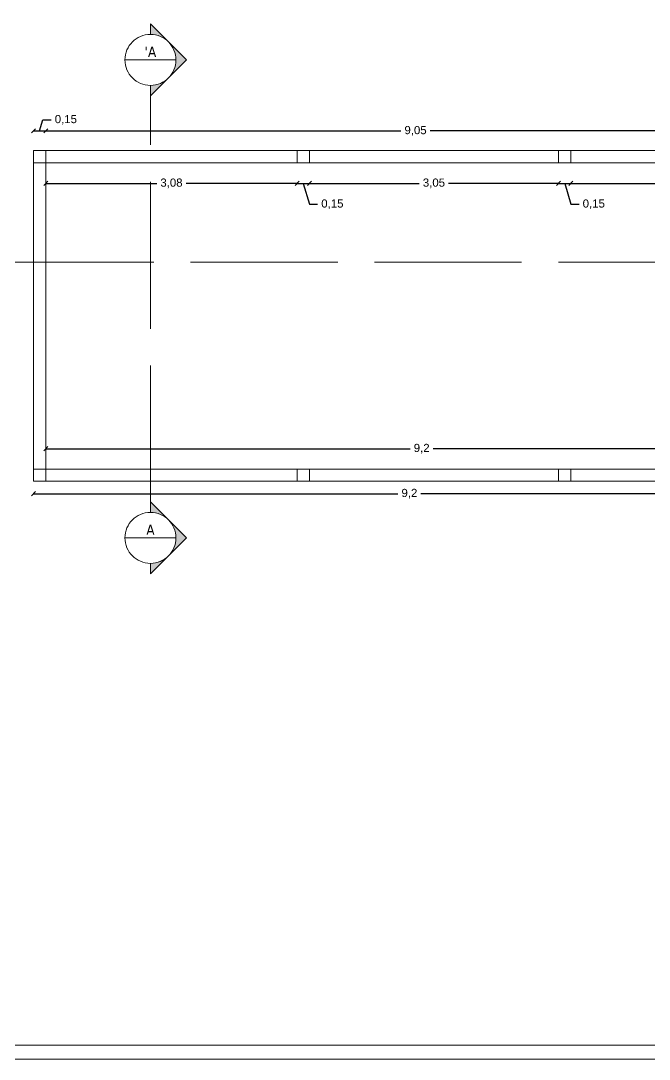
# Model space of a CAD drawing. Header units: metres. Extents: x 1628 to 1845, y 824 to 931.
# Drawn here: x 1640.92 to 1648.61, y 860.7 to 873.42 of the extents above; entities that cross this region are included whole.
import ezdxf
from ezdxf.enums import TextEntityAlignment as Align

# ---------------------------------------------------------------- set-up
doc = ezdxf.new("R2010")
doc.units = ezdxf.units.M
doc.header["$LTSCALE"] = 0.15
doc.linetypes.add('ACAD_ISO02W100', pattern=[15, 12, -3])
doc.linetypes.add('CONTINUO', pattern=[0])
doc.layers.get('0').update_dxf_attribs({"lineweight": 0, "plot": 0})
doc.layers.get('Defpoints').update_dxf_attribs({"lineweight": 0})
for name, color, linetype, lineweight in [('Alvenaria', 170, 'Continuous', 0), ('Cotas', 1, 'Continuous', 0), ('Linhas invisíveis', 6, 'ACAD_ISO02W100', 0), ('Texto', 7, 'Continuous', 0)]:
    doc.layers.add(name, color=color, linetype=linetype, lineweight=lineweight)
doc.styles.get("Standard").update_dxf_attribs({"font": 'arial.ttf'})
doc.styles.add('Tahoma', font='tahoma.ttf')
doc.dimstyles.new('Lunardi', dxfattribs={"dimtxt": 0.1, "dimasz": 0.05, "dimexe": 0, "dimexo": 0.05, "dimgap": 0.05, "dimtad": 0, "dimzin": 9, "dimtxsty": 'Standard', "dimblk": 'OBLIQUE', "dimcen": 0, "dimse1": 1, "dimse2": 1, "dimclrd": 1, "dimclre": 1, "dimclrt": 1, "dimadec": 0, "dimazin": 0, "dimtfac": 1, "dimtmove": 1, "dimatfit": 2, "dimldrblk": 'OBLIQUE', "dimfxl": 1, "dimarcsym": 0})

# ---------------------------------------------------------------- blocks, each defined once
blk = doc.blocks.new('*U103')
blk.add_line((0.312, 0), (13.718, 0))
at = {"style": 'Tahoma', "flags": 8}
for tag, p in [('VIEWNUMBER', (0, 0)), ('VIEWNUMBER-b', (14.031, 0))]:
    blk.add_attdef(tag, text='', height=0.125, dxfattribs=at).set_placement(p, align=Align.BOTTOM_CENTER)
for tag, p in [('SHEETNUMBER', (0, -0.063)), ('SHEETNUMBER-b', (14.031, -0.063))]:
    blk.add_attdef(tag, text='', height=0.125, dxfattribs=at).set_placement(p, align=Align.TOP_CENTER)
blk = doc.blocks.new('*U104')
h = blk.add_hatch(color=256)
edge = h.paths.add_edge_path()
edge.add_line((0, 6.166), (0, 6.296))
edge.add_line((0, 6.296), (0.442, 5.854))
edge.add_line((0.442, 5.854), (0, 5.412))
edge.add_line((0, 5.412), (0, 5.541))
edge.add_arc((0, 5.854), 0.312, 270, 450)
h = blk.add_hatch(color=256)
edge = h.paths.add_edge_path()
edge.add_line((0, 0.312), (0, 0.442))
edge.add_line((0, 0.442), (0.442, 0))
edge.add_line((0.442, 0), (0, -0.442))
edge.add_line((0, -0.442), (0, -0.313))
edge.add_arc((0, 0), 0.312, 270, 450)
for p, q in [((-0.313, 5.854), (0.312, 5.854)), ((0, 0.312), (0, 5.541)), ((-0.313, 0), (0.312, 0))]:
    blk.add_line(p, q)
for points in [[(0, 6.166), (0, 6.296), (0.442, 5.854), (0, 5.412), (0, 5.541, 1)], [(0, 0.312), (0, 0.442), (0.442, 0), (0, -0.442), (0, -0.313, 1)]]:
    blk.add_lwpolyline(points, format="xyb", close=True)
for centre in [(0, 5.854), (0, 0)]:
    blk.add_circle(centre, 0.312)
at = {"style": 'Tahoma', "flags": 8}
for tag, p in [('VIEWNUMBER-b', (0, 5.854)), ('VIEWNUMBER', (0, 0))]:
    blk.add_attdef(tag, text='', height=0.125, dxfattribs=at).set_placement(p, align=Align.BOTTOM_CENTER)
for tag, p in [('SHEETNUMBER-b', (0, 5.791)), ('SHEETNUMBER', (0, -0.063))]:
    blk.add_attdef(tag, text='', height=0.125, dxfattribs=at).set_placement(p, align=Align.TOP_CENTER)
blk = doc.blocks.new('_Oblique')
at = {"color": 0, "linetype": 'ByBlock', "lineweight": -2}
blk.add_line((-0.5, -0.5), (0.5, 0.5), dxfattribs=at)
blk = doc.blocks.new('*D200')
at = {"layer": 'Cotas', "color": 1, "linetype": 'CONTINUO', "lineweight": -2, "ltscale": 10}
for p, q in [((1640.66, 871.829), (1640.66, 869.986)), ((1640.66, 867.779), (1640.66, 869.622))]:
    blk.add_line(p, q, dxfattribs=at)
at = {"layer": 'Defpoints', "color": 0, "linetype": 'CONTINUO', "ltscale": 10}
for p in [(1641.071, 871.829), (1640.66, 867.779), (1641.071, 867.779)]:
    blk.add_point(p, dxfattribs=at)
at = {"layer": 'Cotas', "color": 1, "linetype": 'CONTINUO', "lineweight": -2, "ltscale": 10, "xscale": 0.05, "yscale": 0.05, "zscale": 0.05}
for p, rotation in [((1640.66, 871.829), 90), ((1640.66, 867.779), 270)]:
    blk.add_blockref('_Oblique', p, dxfattribs=dict(at, rotation=rotation))
at = {"layer": 'Cotas', "color": 1, "linetype": 'CONTINUO', "ltscale": 10, "insert": (1640.66, 869.804), "char_height": 0.1, "attachment_point": 5, "rotation": 90}
blk.add_mtext('4,05', dxfattribs=at)
blk = doc.blocks.new('*D201')
at = {"layer": 'Cotas', "color": 1, "linetype": 'CONTINUO', "lineweight": -2, "ltscale": 10}
for p, q in [((1641.146, 872.071), (1641.187, 872.206)), ((1641.187, 872.206), (1641.287, 872.206)), ((1641.071, 872.071), (1641.221, 872.071))]:
    blk.add_line(p, q, dxfattribs=at)
at = {"layer": 'Defpoints', "color": 0, "linetype": 'CONTINUO', "ltscale": 10}
for p in [(1641.221, 872.071), (1641.071, 871.829), (1641.221, 871.829)]:
    blk.add_point(p, dxfattribs=at)
at = {"layer": 'Cotas', "color": 1, "linetype": 'CONTINUO', "lineweight": -2, "ltscale": 10, "xscale": 0.05, "yscale": 0.05, "zscale": 0.05, "rotation": 180}
blk.add_blockref('_Oblique', (1641.071, 872.071), dxfattribs=at)
at = {"layer": 'Cotas', "color": 1, "linetype": 'CONTINUO', "lineweight": -2, "ltscale": 10, "xscale": 0.05, "yscale": 0.05, "zscale": 0.05}
blk.add_blockref('_Oblique', (1641.221, 872.071), dxfattribs=at)
at = {"layer": 'Cotas', "color": 1, "linetype": 'CONTINUO', "ltscale": 10, "insert": (1641.467, 872.206), "char_height": 0.1, "attachment_point": 5}
blk.add_mtext('0,15', dxfattribs=at)
blk = doc.blocks.new('*D202')
at = {"layer": 'Cotas', "color": 1, "linetype": 'CONTINUO', "lineweight": -2, "ltscale": 10}
for p, q in [((1641.221, 872.071), (1645.566, 872.071)), ((1650.271, 872.071), (1645.926, 872.071))]:
    blk.add_line(p, q, dxfattribs=at)
at = {"layer": 'Defpoints', "color": 0, "linetype": 'CONTINUO', "ltscale": 10}
for p in [(1650.271, 872.071), (1641.221, 871.829), (1650.271, 871.679)]:
    blk.add_point(p, dxfattribs=at)
at = {"layer": 'Cotas', "color": 1, "linetype": 'CONTINUO', "lineweight": -2, "ltscale": 10, "xscale": 0.05, "yscale": 0.05, "zscale": 0.05, "rotation": 180}
blk.add_blockref('_Oblique', (1641.221, 872.071), dxfattribs=at)
at = {"layer": 'Cotas', "color": 1, "linetype": 'CONTINUO', "lineweight": -2, "ltscale": 10, "xscale": 0.05, "yscale": 0.05, "zscale": 0.05}
blk.add_blockref('_Oblique', (1650.271, 872.071), dxfattribs=at)
at = {"layer": 'Cotas', "color": 1, "linetype": 'CONTINUO', "ltscale": 10, "insert": (1645.746, 872.071), "char_height": 0.1, "attachment_point": 5}
blk.add_mtext('9,05', dxfattribs=at)
blk = doc.blocks.new('*D208')
at = {"layer": 'Cotas', "color": 1, "linetype": 'CONTINUO', "lineweight": -2, "ltscale": 10}
for p, q in [((1641.221, 871.428), (1642.579, 871.428)), ((1644.297, 871.428), (1642.939, 871.428))]:
    blk.add_line(p, q, dxfattribs=at)
at = {"layer": 'Defpoints', "color": 0, "linetype": 'CONTINUO', "ltscale": 10}
for p in [(1641.221, 871.829), (1644.297, 871.679), (1644.297, 871.428)]:
    blk.add_point(p, dxfattribs=at)
at = {"layer": 'Cotas', "color": 1, "linetype": 'CONTINUO', "lineweight": -2, "ltscale": 10, "xscale": 0.05, "yscale": 0.05, "zscale": 0.05, "rotation": 180}
blk.add_blockref('_Oblique', (1641.221, 871.428), dxfattribs=at)
at = {"layer": 'Cotas', "color": 1, "linetype": 'CONTINUO', "lineweight": -2, "ltscale": 10, "xscale": 0.05, "yscale": 0.05, "zscale": 0.05}
blk.add_blockref('_Oblique', (1644.297, 871.428), dxfattribs=at)
at = {"layer": 'Cotas', "color": 1, "linetype": 'CONTINUO', "ltscale": 10, "insert": (1642.759, 871.428), "char_height": 0.1, "attachment_point": 5}
blk.add_mtext('3,08', dxfattribs=at)
blk = doc.blocks.new('*D209')
at = {"layer": 'Cotas', "color": 1, "linetype": 'CONTINUO', "lineweight": -2, "ltscale": 10}
for p, q in [((1644.297, 871.428), (1644.447, 871.428)), ((1644.372, 871.428), (1644.448, 871.172)), ((1644.448, 871.172), (1644.548, 871.172))]:
    blk.add_line(p, q, dxfattribs=at)
at = {"layer": 'Defpoints', "color": 0, "linetype": 'CONTINUO', "ltscale": 10}
for p in [(1644.297, 871.679), (1644.447, 871.679), (1644.447, 871.428)]:
    blk.add_point(p, dxfattribs=at)
at = {"layer": 'Cotas', "color": 1, "linetype": 'CONTINUO', "lineweight": -2, "ltscale": 10, "xscale": 0.05, "yscale": 0.05, "zscale": 0.05, "rotation": 180}
blk.add_blockref('_Oblique', (1644.297, 871.428), dxfattribs=at)
at = {"layer": 'Cotas', "color": 1, "linetype": 'CONTINUO', "lineweight": -2, "ltscale": 10, "xscale": 0.05, "yscale": 0.05, "zscale": 0.05}
blk.add_blockref('_Oblique', (1644.447, 871.428), dxfattribs=at)
at = {"layer": 'Cotas', "color": 1, "linetype": 'CONTINUO', "ltscale": 10, "insert": (1644.728, 871.172), "char_height": 0.1, "attachment_point": 5}
blk.add_mtext('0,15', dxfattribs=at)
blk = doc.blocks.new('*D210')
at = {"layer": 'Cotas', "color": 1, "linetype": 'CONTINUO', "lineweight": -2, "ltscale": 10}
for p, q in [((1644.447, 871.428), (1645.791, 871.428)), ((1647.496, 871.428), (1646.151, 871.428))]:
    blk.add_line(p, q, dxfattribs=at)
at = {"layer": 'Defpoints', "color": 0, "linetype": 'CONTINUO', "ltscale": 10}
for p in [(1644.447, 871.679), (1647.496, 871.679), (1647.496, 871.428)]:
    blk.add_point(p, dxfattribs=at)
at = {"layer": 'Cotas', "color": 1, "linetype": 'CONTINUO', "lineweight": -2, "ltscale": 10, "xscale": 0.05, "yscale": 0.05, "zscale": 0.05, "rotation": 180}
blk.add_blockref('_Oblique', (1644.447, 871.428), dxfattribs=at)
at = {"layer": 'Cotas', "color": 1, "linetype": 'CONTINUO', "lineweight": -2, "ltscale": 10, "xscale": 0.05, "yscale": 0.05, "zscale": 0.05}
blk.add_blockref('_Oblique', (1647.496, 871.428), dxfattribs=at)
at = {"layer": 'Cotas', "color": 1, "linetype": 'CONTINUO', "ltscale": 10, "insert": (1645.971, 871.428), "char_height": 0.1, "attachment_point": 5}
blk.add_mtext('3,05', dxfattribs=at)
blk = doc.blocks.new('*D211')
at = {"layer": 'Cotas', "color": 1, "linetype": 'CONTINUO', "lineweight": -2, "ltscale": 10}
for p, q in [((1647.496, 871.428), (1647.646, 871.428)), ((1647.571, 871.428), (1647.647, 871.172)), ((1647.647, 871.172), (1647.747, 871.172))]:
    blk.add_line(p, q, dxfattribs=at)
at = {"layer": 'Defpoints', "color": 0, "linetype": 'CONTINUO', "ltscale": 10}
for p in [(1647.496, 871.679), (1647.646, 871.679), (1647.646, 871.428)]:
    blk.add_point(p, dxfattribs=at)
at = {"layer": 'Cotas', "color": 1, "linetype": 'CONTINUO', "lineweight": -2, "ltscale": 10, "xscale": 0.05, "yscale": 0.05, "zscale": 0.05, "rotation": 180}
blk.add_blockref('_Oblique', (1647.496, 871.428), dxfattribs=at)
at = {"layer": 'Cotas', "color": 1, "linetype": 'CONTINUO', "lineweight": -2, "ltscale": 10, "xscale": 0.05, "yscale": 0.05, "zscale": 0.05}
blk.add_blockref('_Oblique', (1647.646, 871.428), dxfattribs=at)
at = {"layer": 'Cotas', "color": 1, "linetype": 'CONTINUO', "ltscale": 10, "insert": (1647.927, 871.172), "char_height": 0.1, "attachment_point": 5}
blk.add_mtext('0,15', dxfattribs=at)
blk = doc.blocks.new('*D212')
at = {"layer": 'Cotas', "color": 1, "linetype": 'CONTINUO', "lineweight": -2, "ltscale": 10}
for p, q in [((1647.646, 871.428), (1648.778, 871.428)), ((1650.271, 871.428), (1649.139, 871.428))]:
    blk.add_line(p, q, dxfattribs=at)
at = {"layer": 'Defpoints', "color": 0, "linetype": 'CONTINUO', "ltscale": 10}
for p in [(1647.646, 871.679), (1650.271, 871.679), (1650.271, 871.428)]:
    blk.add_point(p, dxfattribs=at)
at = {"layer": 'Cotas', "color": 1, "linetype": 'CONTINUO', "lineweight": -2, "ltscale": 10, "xscale": 0.05, "yscale": 0.05, "zscale": 0.05, "rotation": 180}
blk.add_blockref('_Oblique', (1647.646, 871.428), dxfattribs=at)
at = {"layer": 'Cotas', "color": 1, "linetype": 'CONTINUO', "lineweight": -2, "ltscale": 10, "xscale": 0.05, "yscale": 0.05, "zscale": 0.05}
blk.add_blockref('_Oblique', (1650.271, 871.428), dxfattribs=at)
at = {"layer": 'Cotas', "color": 1, "linetype": 'CONTINUO', "ltscale": 10, "insert": (1648.958, 871.428), "char_height": 0.1, "attachment_point": 5}
blk.add_mtext('2,63', dxfattribs=at)
blk = doc.blocks.new('*D217')
at = {"layer": 'Cotas', "color": 1, "linetype": 'CONTINUO', "lineweight": -2, "ltscale": 10}
for p, q in [((1641.221, 868.178), (1645.681, 868.178)), ((1650.421, 868.178), (1645.962, 868.178))]:
    blk.add_line(p, q, dxfattribs=at)
at = {"layer": 'Defpoints', "color": 0, "linetype": 'CONTINUO', "ltscale": 10}
for p in [(1641.221, 868.178), (1641.221, 867.929), (1650.421, 867.929)]:
    blk.add_point(p, dxfattribs=at)
at = {"layer": 'Cotas', "color": 1, "linetype": 'CONTINUO', "lineweight": -2, "ltscale": 10, "xscale": 0.05, "yscale": 0.05, "zscale": 0.05, "rotation": 180}
blk.add_blockref('_Oblique', (1641.221, 868.178), dxfattribs=at)
at = {"layer": 'Cotas', "color": 1, "linetype": 'CONTINUO', "lineweight": -2, "ltscale": 10, "xscale": 0.05, "yscale": 0.05, "zscale": 0.05}
blk.add_blockref('_Oblique', (1650.421, 868.178), dxfattribs=at)
at = {"layer": 'Cotas', "color": 1, "linetype": 'CONTINUO', "ltscale": 10, "insert": (1645.821, 868.178), "char_height": 0.1, "attachment_point": 5}
blk.add_mtext('9,2', dxfattribs=at)
blk = doc.blocks.new('*D218')
at = {"layer": 'Cotas', "color": 1, "linetype": 'CONTINUO', "lineweight": -2, "ltscale": 10}
for p, q in [((1641.071, 867.627), (1645.531, 867.627)), ((1650.271, 867.627), (1645.812, 867.627))]:
    blk.add_line(p, q, dxfattribs=at)
at = {"layer": 'Defpoints', "color": 0, "linetype": 'CONTINUO', "ltscale": 10}
for p in [(1641.071, 867.779), (1650.271, 867.779), (1641.071, 867.627)]:
    blk.add_point(p, dxfattribs=at)
at = {"layer": 'Cotas', "color": 1, "linetype": 'CONTINUO', "lineweight": -2, "ltscale": 10, "xscale": 0.05, "yscale": 0.05, "zscale": 0.05}
for p, rotation in [((1641.071, 867.627), 179.9999999999986), ((1650.271, 867.627), 359.9999999999986)]:
    blk.add_blockref('_Oblique', p, dxfattribs=dict(at, rotation=rotation))
at = {"layer": 'Cotas', "color": 1, "linetype": 'CONTINUO', "ltscale": 10, "insert": (1645.671, 867.627), "char_height": 0.1, "attachment_point": 5}
blk.add_mtext('9,2', dxfattribs=at)

msp = doc.modelspace()

# ---------------------------------------------------------------- linework, layer by layer
at = {"layer": 'Alvenaria'}
for p, q in [((1648.321, 871.829), (1641.071, 871.829)), ((1641.071, 871.829), (1641.071, 867.779)), ((1641.221, 871.829), (1641.221, 867.779)), ((1652.271, 871.829), (1648.321, 871.829)), ((1648.321, 871.679), (1641.071, 871.679)), ((1650.271, 871.679), (1648.321, 871.679)), ((1641.071, 867.929), (1650.421, 867.929)), ((1641.071, 867.779), (1641.221, 867.779)), ((1644.256, 867.779), (1648.467, 867.779))]:
    msp.add_line(p, q, dxfattribs=at)
at = {"layer": 'Alvenaria', "ltscale": 10}
msp.add_line((1650.271, 867.779), (1641.221, 867.779), dxfattribs=at)
at = {"layer": 'Alvenaria'}
for points in [[(1644.297, 871.679), (1644.297, 871.829)], [(1644.447, 871.829), (1644.447, 871.679)], [(1644.297, 867.779), (1644.297, 867.929)], [(1644.447, 867.929), (1644.447, 867.779)], [(1647.496, 867.779), (1647.496, 867.929)], [(1647.646, 867.929), (1647.646, 867.779)]]:
    msp.add_lwpolyline(points, dxfattribs=at)
msp.add_lwpolyline([(1647.496, 871.829), (1647.646, 871.829), (1647.646, 871.679), (1647.496, 871.679)], close=True, dxfattribs=at)
at = {"layer": 'Texto', "ltscale": 10}
for points in [[(1628.14, 886.122), (1664.09, 886.122), (1664.09, 860.7), (1628.14, 860.7)], [(1628.312, 885.951), (1663.919, 885.951), (1663.919, 860.871), (1628.312, 860.871)]]:
    msp.add_lwpolyline(points, close=True, dxfattribs=at)

# ---------------------------------------------------------------- block references
at = {"layer": 'Linhas invisíveis'}
ref = msp.add_blockref('*U104', (1642.502, 867.086), dxfattribs=at)
ref.add_attrib('VIEWNUMBER', 'A', dxfattribs={"layer": '0', "height": 0.125, "style": 'Tahoma'}).set_placement((1642.502, 867.086), align=Align.BOTTOM_CENTER)
ref.add_attrib('VIEWNUMBER-b', "'A", dxfattribs={"layer": '0', "height": 0.125, "style": 'Tahoma'}).set_placement((1642.502, 872.94), align=Align.BOTTOM_CENTER)
at = {"layer": 'Linhas invisíveis', "rotation": 180}
msp.add_blockref('*U103', (1654.106, 870.463), dxfattribs=at)

# ---------------------------------------------------------------- dimensions: what is measured, and where the dimension line sits
at = {"layer": 'Cotas', "linetype": 'CONTINUO', "ltscale": 10}
for base, p1, p2, picture, middle in [((1641.221, 872.071), (1641.071, 871.829), (1641.221, 871.829), '*D201', (1641.337, 872.206)), ((1650.271, 872.071), (1641.221, 871.829), (1650.271, 871.679), '*D202', (1645.746, 872.071)), ((1644.297, 871.428), (1641.221, 871.829), (1644.297, 871.679), '*D208', (1642.759, 871.428)), ((1644.447, 871.428), (1644.297, 871.679), (1644.447, 871.679), '*D209', (1644.598, 871.172)), ((1647.496, 871.428), (1644.447, 871.679), (1647.496, 871.679), '*D210', (1645.971, 871.428)), ((1647.646, 871.428), (1647.496, 871.679), (1647.646, 871.679), '*D211', (1647.797, 871.172)), ((1650.2712, 871.4276), (1647.6456, 871.6792), (1650.2712, 871.6792), '*D212', (1648.9584, 871.4276))]:
    dim = msp.add_linear_dim(base=base, p1=p1, p2=p2, dimstyle='Lunardi', override={"dimfxlon": 1}, dxfattribs=at)
    dim.commit()
    dim.dimension.update_dxf_attribs({"geometry": picture, "text_midpoint": middle})
dim = msp.add_linear_dim(base=(1640.66, 867.779), p1=(1641.071, 871.829), p2=(1641.071, 867.779), angle=90, dimstyle='Lunardi', override={"dimfxlon": 1}, dxfattribs=at)
dim.commit()
dim.dimension.update_dxf_attribs({"geometry": '*D200', "text_midpoint": (1640.66, 869.804)})
for p1, p2, distance, picture, middle in [((1650.421, 867.929), (1641.221, 867.929), -0.248, '*D217', (1645.821, 868.178)), ((1650.271, 867.779), (1641.071, 867.779), 0.152, '*D218', (1645.671, 867.627))]:
    dim = msp.add_aligned_dim(p1=p1, p2=p2, distance=distance, dimstyle='Lunardi', override={"dimfxlon": 1}, dxfattribs=at)
    dim.commit()
    dim.dimension.update_dxf_attribs({"geometry": picture, "text_midpoint": middle})

doc.saveas('drawing.dxf')
